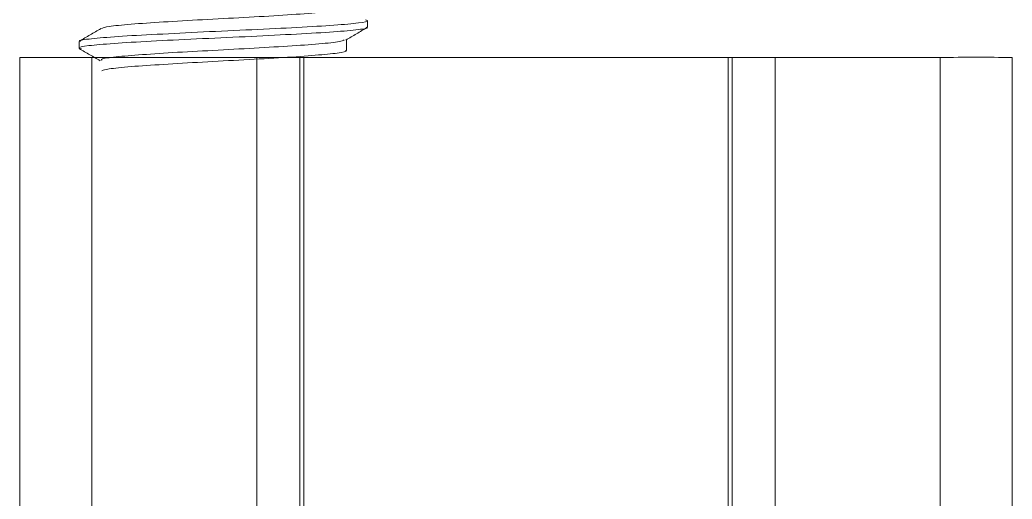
# Model space of a CAD drawing. Extents: x -976302 to -776254, y 5665 to 231437.
# Drawn here: x -803482 to -803274.2, y 90089 to 90189.4 of the extents above; entities that cross this region are included whole.
import ezdxf

# ---------------------------------------------------------------- set-up
doc = ezdxf.new("R2010")
doc.units = 0
doc.header["$LTSCALE"] = 1000
doc.header["$MEASUREMENT"] = 0
doc.layers.add('暖通', color=7, linetype='Continuous')

# ---------------------------------------------------------------- blocks, each defined once
blk = doc.blocks.new('*U7')
at = {"color": 7, "linetype": 'Continuous', "lineweight": 15}
for p, q in [((-22012.72, -7273.43), (-22012.72, -7272.61)), ((-22015.3, -7276.27), (-22015.3, -7274.96)), ((-22048.02, -7275.19), (-22048.02, -7276.01))]:
    blk.add_line(p, q, dxfattribs=at)
for points, knots in [([(-22015.42, -7271.09), (-22015.38, -7271.1), (-22015.12, -7271.2), (-22016.25, -7271.42), (-22018.88, -7271.67), (-22022.94, -7271.97), (-22027.8, -7272.24), (-22032.97, -7272.51), (-22037.85, -7272.8), (-22041.83, -7273.06), (-22044.57, -7273.34), (-22045.05, -7273.5), (-22045.26, -7273.58)], [0, 0, 0, 0, 0.016846, 0.1280213, 0.2392296, 0.3502223, 0.4613488, 0.5725715, 0.6837103, 0.7948399, 0.9062754, 1, 1, 1, 1]), ([(-22047.84, -7275.19), (-22047.9, -7275.16), (-22048.21, -7275.04), (-22046.7, -7274.86), (-22043.49, -7274.56), (-22038.61, -7274.31), (-22032.86, -7274.01), (-22026.82, -7273.74), (-22021.19, -7273.47), (-22016.55, -7273.18), (-22013.61, -7272.93), (-22012.46, -7272.69), (-22012.88, -7272.58), (-22012.97, -7272.55)], [0, 0, 0, 0, 0.025159, 0.130433, 0.235235, 0.340569, 0.445675, 0.550666, 0.65549, 0.76083, 0.865921, 0.97091, 1, 1, 1, 1]), ([(-22012.9, -7273.43), (-22012.85, -7273.45), (-22012.52, -7273.57), (-22013.97, -7273.75), (-22017.11, -7274.05), (-22021.93, -7274.3), (-22027.66, -7274.6), (-22033.71, -7274.87), (-22039.36, -7275.14), (-22044.03, -7275.43), (-22047.07, -7275.68), (-22048.32, -7275.93), (-22047.87, -7276.04), (-22047.75, -7276.07)], [0, 0, 0, 0, 0.020956, 0.125784, 0.230725, 0.335458, 0.440362, 0.545066, 0.649956, 0.754581, 0.859545, 0.96439, 1, 1, 1, 1]), ([(-22045.35, -7273.6), (-22045.79, -7273.86), (-22046.68, -7274.37), (-22047.56, -7274.88), (-22048, -7275.14)], [0, 0, 0, 0, 0.500034, 1, 1, 1, 1]), ([(-22015.39, -7275.01), (-22014.95, -7274.75), (-22014.07, -7274.24), (-22013.19, -7273.73), (-22012.75, -7273.47)], [0, 0, 0, 0, 0.500014, 1, 1, 1, 1]), ([(-22045.24, -7277.49), (-22045.29, -7277.45), (-22045.47, -7277.33), (-22044, -7277.09), (-22040.97, -7276.84), (-22036.67, -7276.53), (-22031.67, -7276.28), (-22026.52, -7275.99), (-22021.79, -7275.72), (-22018.1, -7275.44), (-22015.87, -7275.19), (-22015.66, -7275.05), (-22015.57, -7274.99)], [0, 0, 0, 0, 0.0446047, 0.1549405, 0.2658458, 0.3761896, 0.4869812, 0.5976326, 0.7082599, 0.819146, 0.9295768, 1, 1, 1, 1]), ([(-22048.02, -7276.05), (-22047.58, -7276.31), (-22046.73, -7276.8), (-22045.87, -7277.29), (-22045.46, -7277.53)], [0, 0, 0, 0, 0.517668, 1, 1, 1, 1]), ([(-22015.42, -7276.27), (-22015.38, -7276.29), (-22015.12, -7276.39), (-22016.25, -7276.61), (-22018.88, -7276.86), (-22022.94, -7277.16), (-22027.8, -7277.42), (-22032.97, -7277.7), (-22037.85, -7277.99), (-22041.83, -7278.25), (-22044.57, -7278.53), (-22045.05, -7278.69), (-22045.26, -7278.76)], [0, 0, 0, 0, 0.016846, 0.1280213, 0.2392296, 0.3502223, 0.4613488, 0.5725715, 0.6837103, 0.7948399, 0.9062754, 1, 1, 1, 1])]:
    blk.add_open_spline(points, degree=3, knots=knots, dxfattribs=at)
blk = doc.blocks.new('*U23')
at = {"color": 7, "linetype": 'Continuous', "lineweight": 15}
for p, q in [((-27476.223, -7951.71), (-27476.223, -8246.831)), ((-27473.245, -7951.71), (-27466.432, -7951.71)), ((-27464.656, -7951.712), (-27464.656, -8246.833)), ((-27464.495, -7951.711), (-27446.95, -7951.71)), ((-27464.495, -7951.711), (-27464.495, -8246.832)), ((-27446.95, -7951.71), (-27446.95, -8246.832)), ((-27446.789, -7951.71), (-27446.789, -8246.831)), ((-27445.013, -7951.712), (-27438.201, -7951.712)), ((-27435.223, -7951.712), (-27435.223, -8246.833))]:
    blk.add_line(p, q, dxfattribs=at)
at = {"color": 253, "linetype": 'Continuous', "lineweight": 15, "true_color": 0x9e9e9e}
for p, q in [((-27473.245, -7951.71), (-27473.245, -8246.831)), ((-27466.432, -7951.71), (-27466.432, -8246.831)), ((-27445.013, -7951.712), (-27445.013, -8246.833)), ((-27438.201, -7951.712), (-27438.201, -8246.833))]:
    blk.add_line(p, q, dxfattribs=at)
at = {"color": 7, "linetype": 'Continuous', "lineweight": 15}
for centre, radius, start, end in [((-27474.727, -8038.279), 86.581, 89.01927, 90.98999), ((-27464.368, -6937.788), 1013.924, 269.883343, 269.9837), ((-27464.579, -7949.843), 1.871, 267.6385, 272.57), ((-27446.714, -8754.329), 802.618, 89.878575, 90.016843), ((-27436.699, -8100.311), 148.607, 89.43066, 90.5788)]:
    blk.add_arc(centre, radius, start, end, dxfattribs=at)
at = {"xscale": -0.3375196749, "yscale": 0.3375196749, "zscale": 0.3375196749}
blk.add_blockref('*U7', (-34879.315, -5495.531), dxfattribs=at)

msp = doc.modelspace()

# ---------------------------------------------------------------- block references
at = {"layer": '暖通', "color": 7, "xscale": -5.068799998611212, "yscale": 5.068799999542534, "zscale": 5.068800000000002}
msp.add_blockref('*U23', (-942545.68, 130487.14), dxfattribs=at)
msp.add_blockref('*U23', (-942545.68, 130487.14), dxfattribs=at)

doc.saveas('drawing.dxf')
